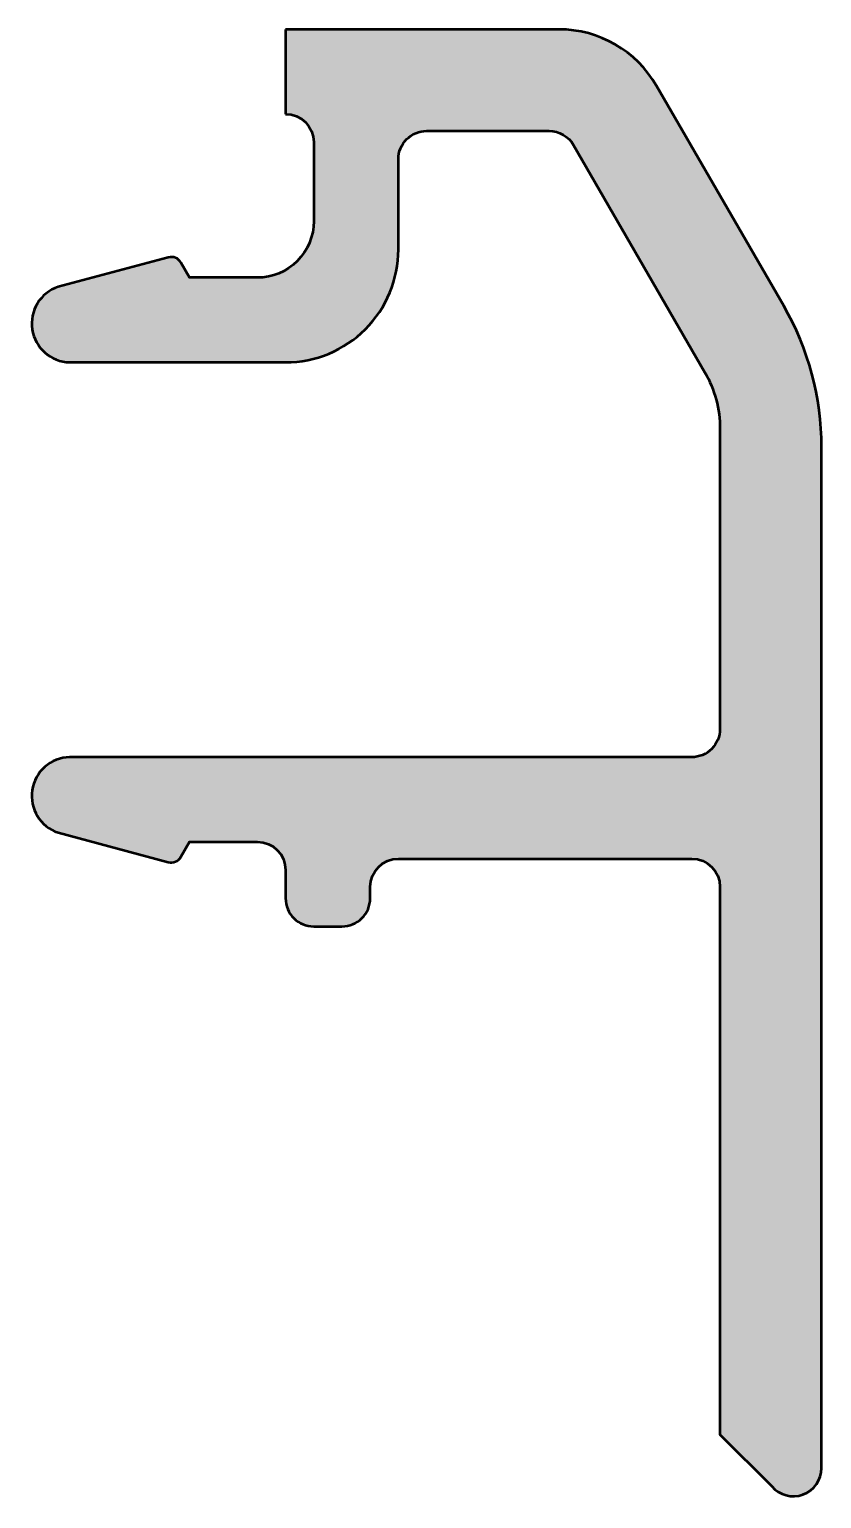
# Model space of a CAD drawing. Extents: x -4.5 to 9.5, y -26 to 0.
import ezdxf

# ---------------------------------------------------------------- set-up
doc = ezdxf.new("R2010")
doc.units = 0
doc.layers.add('0S-Alu contour', color=7, linetype='Continuous', lineweight=50)
doc.layers.add('0S-Alu hatch', color=252, linetype='Continuous', lineweight=25)

# ---------------------------------------------------------------- blocks, each defined once
blk = doc.blocks.new('184520__7343B131_ECB1_4907_BD6F_36F936157E18_')
at = {"layer": '0S-Alu hatch'}
h = blk.add_hatch(color=256, dxfattribs=at)
edge = h.paths.add_edge_path()
edge.add_line((0.0033314323425282, 0.0023992156982331), (0.0033314323425282, -1.497600784301763))
edge.add_ellipse((0.0033301277304105, -1.997602088913875), major_axis=(-0.500001304613814, 0), ratio=1, start_angle=180.0001494957411, end_angle=269.9998505028536, ccw=False)
edge.add_line((0.503331432342522, -1.997600784314018), (0.5033314323425273, -3.397594680786127))
edge.add_ellipse((-0.4966662200454416, -3.397597028397631), major_axis=(-0.9999976523907242, 0), ratio=1, start_angle=89.99987915257071, end_angle=180.000134506612, ccw=False)
edge.add_line((-0.4966683292260239, -4.397594680786131), (-1.696680536270142, -4.397594680786134))
edge.add_line((-1.696680536270142, -4.397594680786134), (-1.851351251602174, -4.130718460083006))
edge.add_arc((-2.025206314131023, -4.232399011883874), 0.2014063489104555, 30.32157895407379, 104.6070819739065)
edge.add_line((-2.075998773574832, -4.037502517700194), (-4.028032591342928, -4.560238113403322))
edge.add_arc((-3.808269511199752, -5.21096015369503), 0.6868296623730062, 108.6609515232493, 268.6341868440128)
edge.add_line((-3.824640562534332, -5.897594680786129), (0.0033314323424944, -5.897594680786138))
edge.add_arc((0.003340929977945, -3.897604178421556), 1.999990502387137, 269.9997279114946, 360.0002720873604)
edge.add_line((2.00333143234253, -3.897594680826075), (2.003331432342529, -2.297603836059575))
edge.add_ellipse((2.50331344709907, -2.297585850816113), major_axis=(-0.499982015080022, 0), ratio=1, start_angle=-90.00206103133189, end_angle=0.0020610311563018513, ccw=False)
edge.add_line((2.503331432343481, -1.797603836059572), (4.675328025817865, -1.797603836059572))
edge.add_ellipse((4.67602604671363, -2.296370541937247), major_axis=(-0.4987671943153828, 0), ratio=1, start_angle=209.9182055267946, end_angle=270.0801850339201, ccw=False)
edge.add_line((5.108326683044424, -2.047603836059572), (7.435513267517086, -6.077495803833009))
edge.add_ellipse((5.700181398467222, -7.078105357368391), major_axis=(-2.003146568368467, 0), ratio=1, start_angle=180.0143798742561, end_angle=209.9681752254609, ccw=False)
edge.add_line((7.703327903747561, -7.077602615356484), (7.703327903747561, -12.39759086608887))
edge.add_ellipse((7.203345888991028, -12.39760885133233), major_axis=(-0.4999820150800146, 0), ratio=1, start_angle=89.99793896866657, end_angle=180.0020610311563, ccw=False)
edge.add_line((7.203327903746604, -12.89759086608887), (-3.824648191928863, -12.89760612487793))
edge.add_arc((-3.808275755676173, -13.58424086259446), 0.6868299059504474, 91.36592823509213, 251.3389333976459)
edge.add_line((-4.028040220737457, -14.23496269226074), (-2.076143732070925, -14.75820182800293))
edge.add_arc((-2.026663646069313, -14.56044773155474), 0.2038503411151621, 255.9524236072631, 329.3129873277462)
edge.add_line((-1.851358880996704, -14.66448234558106), (-1.69668053627014, -14.39760612487793))
edge.add_line((-1.69668053627014, -14.39760612487793), (-0.4966683292388892, -14.39759086608886))
edge.add_ellipse((-0.4967006457236036, -14.89762294413964), major_axis=(-0.5000320790950656, 0), ratio=1, start_angle=180.0036756381381, end_angle=269.9962970412069, ccw=False)
edge.add_line((0.0033314323425272, -14.89759086608791), (0.0033314323425273, -15.39760612487792))
edge.add_arc((0.5033134470990577, -15.39762411012139), 0.4999820150800119, 179.9979389688437, 270.0020610313335)
edge.add_line((0.5033314323434821, -15.89760612487793), (1.003331432342521, -15.89760612487793))
edge.add_arc((1.003338627221469, -15.39761331975687), 0.4999928051728272, 269.9991755157402, 360.000824483689)
edge.add_line((1.503331432342529, -15.39760612487905), (1.503331432342529, -15.19759391784668))
edge.add_ellipse((2.003337043428262, -15.19759952893241), major_axis=(-0.5000056111172169, 0), ratio=1, start_angle=270.00064297602006, end_angle=359.9993570239796, ccw=False)
edge.add_line((2.003331432341013, -14.69759391784668), (7.203327903747558, -14.69759391784668))
edge.add_ellipse((7.203322292661821, -15.19759952893242), major_axis=(-0.5000056111172257, 0), ratio=1, start_angle=180.0006429760204, end_angle=269.99935702415314, ccw=False)
edge.add_line((7.703327903747561, -15.19759391784517), (7.703327903747556, -24.90189587116242))
edge.add_line((7.703327903747556, -24.90189587116242), (8.621036300659174, -25.81960511744022))
edge.add_arc((9.00347107535509, -25.49773004838788), 0.4998598973454126, 220.0855406260003, 360.015028520258)
edge.add_line((9.503330955505373, -25.4975989365578), (9.503330955505373, -7.399085669892649))
edge.add_arc((4.503330955505452, -7.399085669892635), 4.999999999999921, 0, 30.0066946531865)
edge.add_line((8.83316583551884, -4.898579738722173), (6.580326805114744, -0.9976007843017598))
edge.add_arc((4.848893462078221, -1.99653133747017), 1.998930631970999, 29.98230230265184, 90.0160882580516)
edge.add_line((4.848332176208911, 0.0023992156982369), (0.0033314323425282, 0.0023992156982331))
at = {"layer": '0S-Alu contour', "color": 7}
for points in [[(0.0033314323425282, 0.0023992156982331), (0.0033314323425282, -1.497600784301763)], [(4.848332176208911, 0.0023992156982369), (0.0033314323425282, 0.0023992156982331)], [(8.83316583551884, -4.898579738722173), (6.580326805114744, -0.9976007843017598)], [(2.503331432343481, -1.797603836059572), (4.675328025817865, -1.797603836059572)], [(0.503331432342522, -1.997600784314018), (0.5033314323425273, -3.397594680786127)], [(5.108326683044424, -2.047603836059572), (7.435513267517086, -6.077495803833009)], [(2.00333143234253, -3.897594680826075), (2.003331432342529, -2.297603836059575)], [(-2.075998773574832, -4.037502517700194), (-4.028032591342928, -4.560238113403322)], [(-0.4966683292260239, -4.397594680786131), (-1.696680536270142, -4.397594680786134), (-1.851351251602174, -4.130718460083006)], [(-3.824640562534332, -5.897594680786129), (0.0033314323424944, -5.897594680786138)], [(7.703327903747561, -7.077602615356484), (7.703327903747561, -12.39759086608887)], [(9.503330955505373, -25.4975989365578), (9.503330955505373, -7.399085669892649)], [(7.203327903746604, -12.89759086608887), (-3.824648191928863, -12.89760612487793)], [(-4.028040220737457, -14.23496269226074), (-2.076143732070925, -14.75820182800293)], [(-1.851358880996704, -14.66448234558106), (-1.69668053627014, -14.39760612487793), (-0.4966683292388892, -14.39759086608886)], [(2.003331432341013, -14.69759391784668), (7.203327903747558, -14.69759391784668)], [(0.0033314323425272, -14.89759086608791), (0.0033314323425273, -15.39760612487792)], [(1.503331432342529, -15.39760612487905), (1.503331432342529, -15.19759391784668)], [(7.703327903747561, -15.19759391784517), (7.703327903747556, -24.90189587116242), (8.621036300659174, -25.81960511744022)], [(0.5033314323434821, -15.89760612487793), (1.003331432342521, -15.89760612487793)]]:
    blk.add_lwpolyline(points, dxfattribs=at)
for centre, radius, start, end in [((4.848893462078221, -1.99653133747017), 1.998930631970999, 29.98230230265184, 90.0160882580516), ((0.003340929977945, -3.897604178421556), 1.999990502387137, 269.9997279114946, 0.000272087360396), ((-2.025206314131023, -4.232399011883874), 0.2014063489104555, 30.32157895407379, 104.6070819739065), ((-3.808269511199752, -5.21096015369503), 0.6868296623730062, 108.6609515232493, 268.6341868440128), ((4.503330955505452, -7.399085669892635), 4.999999999999921, 0, 30.0066946531865), ((-3.808275755676173, -13.58424086259446), 0.6868299059504474, 91.36592823509213, 251.3389333976459), ((-2.026663646069313, -14.56044773155474), 0.2038503411151621, 255.9524236072631, 329.3129873277462), ((0.5033134470990577, -15.39762411012139), 0.4999820150800119, 179.9979389688437, 270.0020610313335), ((1.003338627221469, -15.39761331975687), 0.4999928051728272, 269.9991755157402, 0.0008244836889804), ((9.00347107535509, -25.49773004838788), 0.4998598973454126, 220.0855406260003, 0.0150285202580169)]:
    blk.add_arc(centre, radius, start, end, dxfattribs=at)
at = {"layer": '0S-Alu contour', "color": 7, "extrusion": (0, 0, -1)}
for centre, radius, start, end in [((-0.0033301277304105, -1.997602088913875), 0.500001304613814, 90.00014949714642, 179.9998505042589), ((-2.50331344709907, -2.297585850816113), 0.499982015080022, 359.9979389688437, 90.0020610313319), ((-4.67602604671363, -2.296370541937247), 0.4987671943153828, 89.91981496607991, 150.0817944732054), ((0.4966662200454416, -3.397597028397631), 0.9999976523907242, 179.999865493388, 270.0001208474293), ((-5.700181398467222, -7.078105357368391), 2.003146568368467, 150.0318247745391, 179.9856201257439), ((-7.203345888991028, -12.39760885133233), 0.4999820150800146, 179.9979389688437, 270.0020610313334), ((0.4967006457236036, -14.89762294413964), 0.5000320790950656, 90.00370295879311, 179.9963243618619), ((-2.003337043428262, -15.19759952893241), 0.5000056111172169, 0.0006429760203832, 89.99935702397993), ((-7.203322292661821, -15.19759952893242), 0.5000056111172257, 90.00064297584684, 179.9993570239796)]:
    blk.add_arc(centre, radius, start, end, dxfattribs=at)
blk = doc.blocks.new('184520__433A4000_77B7_4E5D_B387_AA9D0C1575CE_')
at = {"layer": '0S-Alu contour', "color": 7}
blk.add_blockref('184520__7343B131_ECB1_4907_BD6F_36F936157E18_', (0, 0), dxfattribs=at)

msp = doc.modelspace()

# ---------------------------------------------------------------- block references
at = {"layer": '0S-Alu contour', "color": 7}
msp.add_blockref('184520__433A4000_77B7_4E5D_B387_AA9D0C1575CE_', (0, 0), dxfattribs=at)

doc.saveas('drawing.dxf')
